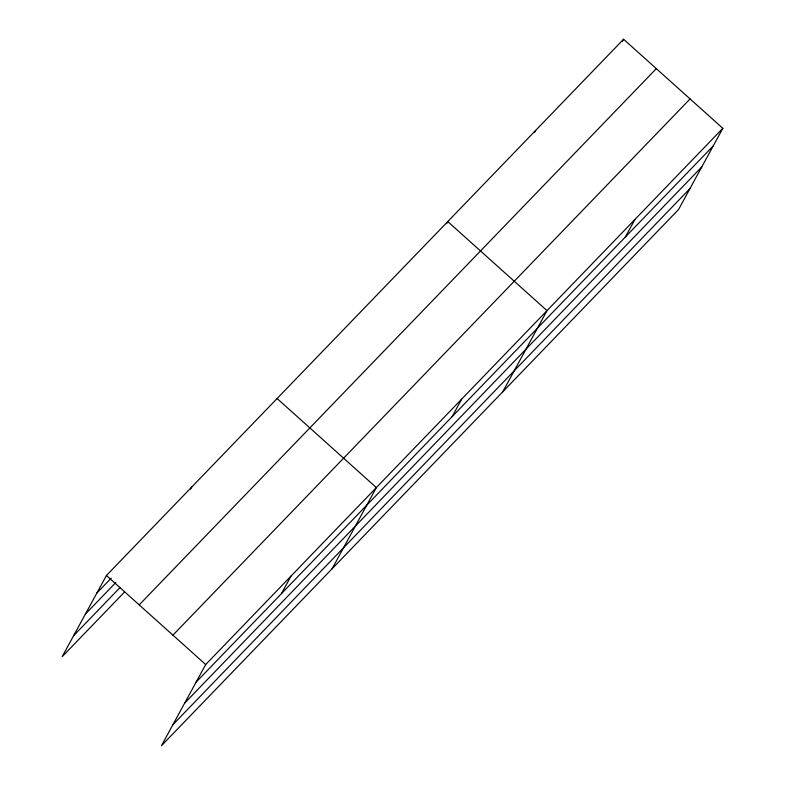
<?xml version="1.0" encoding="UTF-8"?>
<svg xmlns="http://www.w3.org/2000/svg" width="785" height="785" viewBox="0 0 785 785"><rect width="100%" height="100%" fill="white"/><g stroke="black" fill="none" stroke-linecap="round" stroke-linejoin="round"><path stroke-width="1.18" d="M722.828 128.318L205.69 664.552L161.425 745.75L678.554 209.517L722.828 128.318L623.575 39.25L106.446 575.483L62.172 656.682L124.687 591.851M190.647 489.065L191.775 487.004M446.626 223.637L447.754 221.566L546.998 310.634L502.734 391.843M281.442 593.646L291.019 576.072M534.536 132.479L535.664 130.408M332.075 568.791L376.349 487.593L277.095 398.525M622.446 41.32L623.575 39.25M452.091 416.688L461.678 399.114M625.331 237.05L634.918 219.476M96.859 593.048L111.225 578.162M85.418 614.047L115.827 582.509M73.623 635.683L120.085 587.504M139.2 604.872L656.329 68.638M172.945 635.153L690.074 98.93M196.113 682.126L713.251 145.892M184.661 703.124L701.8 166.891M172.867 724.751L690.005 188.528M106.446 575.483L205.69 664.552"/></g></svg>
